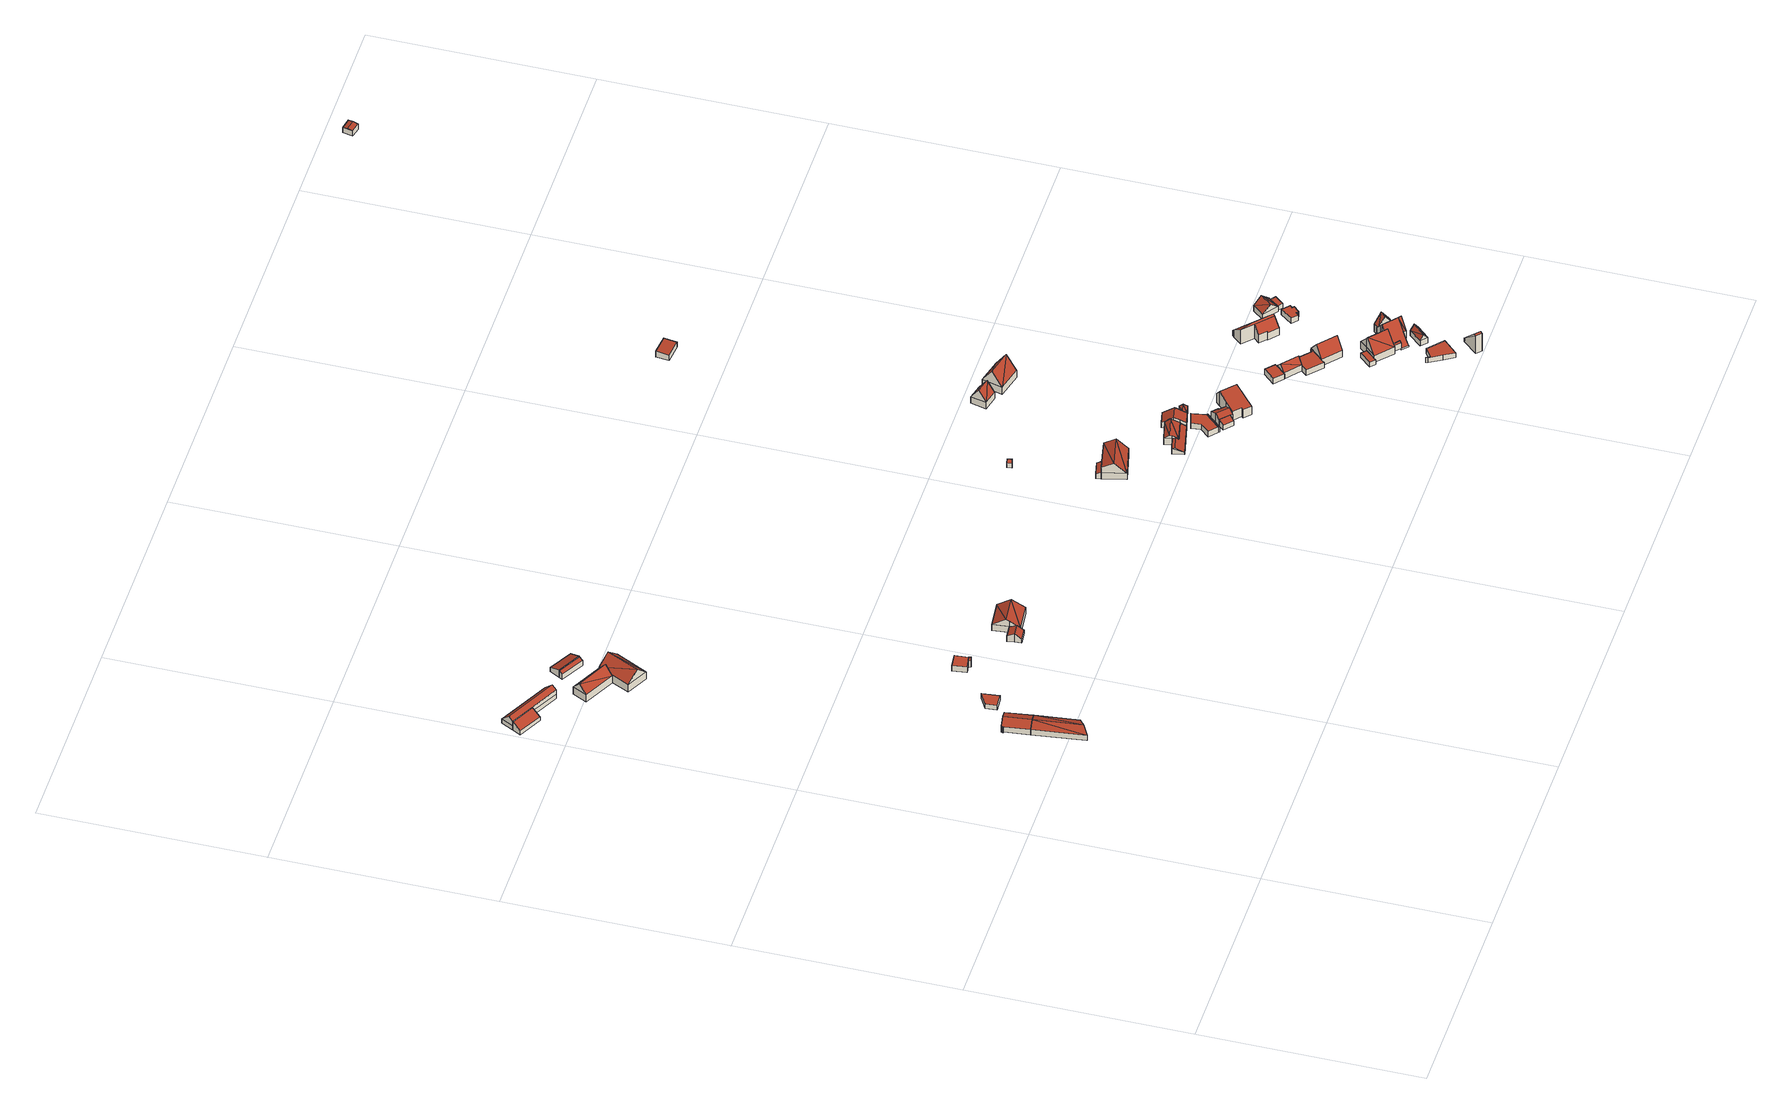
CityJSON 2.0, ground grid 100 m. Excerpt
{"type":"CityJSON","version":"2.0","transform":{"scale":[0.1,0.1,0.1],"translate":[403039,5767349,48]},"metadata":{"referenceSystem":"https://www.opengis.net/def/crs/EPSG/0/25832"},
"CityObjects":{
"building1":{"type":"Building","attributes":{"Gemeindeschluessel":"05566012","Geometrietyp2DReferenz":"3000","function":"31001_1310","roofType":"3100","measuredHeight":4.5},"geometry":[{"type":"Solid","lod":"2","boundaries":[[[[0,1,2,3]],[[4,5,1,0]],[[6,7,5,4]],[[3,2,7,6]],[[0,8,4]],[[6,9,3]],[[8,0,3]],[[3,9,8]],[[4,8,9]],[[9,6,4]],[[1,5,7,2]]]],"semantics":{"surfaces":[{"type":"WallSurface"},{"type":"RoofSurface"},{"type":"GroundSurface"}],"values":[[0,0,0,0,0,0,1,1,1,1,2]]}}]},
"building2":{"type":"Building","attributes":{"Gemeindeschluessel":"05566012","Geometrietyp2DReferenz":"3000","function":"31001_1000","roofType":"3100","measuredHeight":4.5},"address":[{"country":"Germany","locality":"Greven","thoroughfareNumber":"5","thoroughfareName":"Hülshorster Stiege"}],"geometry":[{"type":"Solid","lod":"2","boundaries":[[[[6,7,10,9]],[[11,12,7,6]],[[13,14,12,11]],[[15,16,14,13]],[[17,18,16,15]],[[19,20,18,17]],[[21,22,20,19]],[[23,24,22,21]],[[3,2,24,23]],[[9,10,2,3]],[[19,17,15,13,11,6,9,21]],[[3,23,21,9]],[[7,12,14,16,18,20,22,24,2,10]]]],"semantics":{"surfaces":[{"type":"WallSurface"},{"type":"RoofSurface"},{"type":"GroundSurface"}],"values":[[0,0,0,0,0,0,0,0,0,0,1,1,2]]}}]},
"building3":{"type":"Building","attributes":{"Gemeindeschluessel":"05566012","Geometrietyp2DReferenz":"3000","function":"31001_2700","roofType":"2100","measuredHeight":4.71},"geometry":[{"type":"Solid","lod":"2","boundaries":[[[[25,26,27,28]],[[29,30,26,25]],[[31,32,30,29]],[[28,27,32,31]],[[29,25,28,31]],[[26,30,32,27]]]],"semantics":{"surfaces":[{"type":"WallSurface"},{"type":"RoofSurface"},{"type":"GroundSurface"}],"values":[[0,0,0,0,1,2]]}}]},
"building4":{"type":"Building","attributes":{"Gemeindeschluessel":"05566012","Geometrietyp2DReferenz":"3000","function":"31001_2700","roofType":"3100","measuredHeight":6.19},"geometry":[{"type":"Solid","lod":"2","boundaries":[[[[33,34,35,36]],[[37,27,34,33]],[[38,32,27,37]],[[39,40,32,38]],[[36,35,40,39]],[[41,42,36,39]],[[43,42,41,44,45]],[[44,41,39,38]],[[45,44,38,37]],[[43,45,37,33]],[[42,43,33,36]],[[34,27,32,40,35]]]],"semantics":{"surfaces":[{"type":"WallSurface"},{"type":"RoofSurface"},{"type":"GroundSurface"}],"values":[[0,0,0,0,0,1,1,0,0,0,0,2]]}}]},
"building5":{"type":"Building","attributes":{"Gemeindeschluessel":"05566012","Geometrietyp2DReferenz":"3000","function":"31001_2460","roofType":"1000","measuredHeight":2.55},"geometry":[{"type":"Solid","lod":"2","boundaries":[[[[46,47,48,49]],[[50,51,47,46]],[[52,53,51,50]],[[49,48,53,52]],[[50,46,49,52]],[[47,51,53,48]]]],"semantics":{"surfaces":[{"type":"WallSurface"},{"type":"RoofSurface"},{"type":"GroundSurface"}],"values":[[0,0,0,0,1,2]]}}]},
"building6":{"type":"Building","attributes":{"Gemeindeschluessel":"05566012","Geometrietyp2DReferenz":"3000","function":"31001_2700","roofType":"3100","measuredHeight":7.83},"geometry":[{"type":"Solid","lod":"2","boundaries":[[[[54,55,56,57]],[[58,59,55,54]],[[60,61,59,58]],[[57,56,61,60]],[[54,62,58]],[[60,63,57]],[[57,63,62]],[[62,54,57]],[[63,60,58]],[[58,62,63]],[[55,59,61,56]]]],"semantics":{"surfaces":[{"type":"WallSurface"},{"type":"RoofSurface"},{"type":"GroundSurface"}],"values":[[0,0,0,0,0,0,1,1,1,1,2]]}}]},
"building7":{"type":"Building","attributes":{"name":"Plöger","Gemeindeschluessel":"05566012","Geometrietyp2DReferenz":"3000","function":"31001_1000","roofType":"3100","measuredHeight":9.03},"address":[{"country":"Germany","locality":"Greven","thoroughfareNumber":"8","thoroughfareName":"Hülshorster Stiege"}],"geometry":[{"type":"Solid","lod":"2","boundaries":[[[[64,65,66,67]],[[68,69,65,64]],[[70,71,69,68]],[[72,73,71,70]],[[67,66,73,72]],[[67,72,74]],[[75,67,74]],[[74,70,75]],[[68,64,75,70]],[[74,72,70]],[[75,64,67]],[[65,69,71,73,66]]]],"semantics":{"surfaces":[{"type":"WallSurface"},{"type":"RoofSurface"},{"type":"GroundSurface"}],"values":[[0,0,0,0,0,1,1,1,1,0,0,2]]}}]},
"building8":{"type":"Building","attributes":{"Gemeindeschluessel":"05566012","Geometrietyp2DReferenz":"3000","function":"51009_1610","roofType":"2100","measuredHeight":3.84},"geometry":[{"type":"Solid","lod":"2","boundaries":[[[[76,77,78,79]],[[80,81,77,76]],[[82,83,81,80]],[[79,78,83,82]],[[80,76,79,82]],[[77,81,83,78]]]],"semantics":{"surfaces":[{"type":"WallSurface"},{"type":"RoofSurface"},{"type":"GroundSurface"}],"values":[[0,0,0,0,1,2]]}}]},
"building9":{"type":"Building","attributes":{"Gemeindeschluessel":"05566012","Geometrietyp2DReferenz":"3000","function":"31001_1310"},"children":["building9-1","building9-2"]},
"building9-1":{"type":"BuildingPart","attributes":{"roofType":"9999","measuredHeight":3},"parents":["building9"],"geometry":[{"type":"Solid","lod":"2","boundaries":[[[[84,85,86,87,88,89]],[[87,90,91,88]],[[86,92,90,87]],[[85,93,92,86]],[[84,94,93,85]],[[88,91,95,89]],[[94,84,89,95]],[[90,92,93,94,95,91]]]],"semantics":{"surfaces":[{"type":"RoofSurface"},{"type":"WallSurface"},{"type":"GroundSurface"}],"values":[[0,1,1,1,1,1,1,2]]}}]},
"building9-2":{"type":"BuildingPart","attributes":{"roofType":"2100","measuredHeight":4.42},"parents":["building9"],"geometry":[{"type":"Solid","lod":"2","boundaries":[[[[96,97,94,84,98]],[[99,100,97,96]],[[101,89,95,100,99]],[[96,98,101,99]],[[94,97,100,95]],[[89,101,98,84]],[[94,95,89,84]]]],"semantics":{"surfaces":[{"type":"WallSurface"},{"type":"RoofSurface"},{"type":"GroundSurface"},{"type":"ClosureSurface"}],"values":[[0,0,0,1,2,0,3]]}}]},
"building10":{"type":"Building","attributes":{"Gemeindeschluessel":"05566012","Geometrietyp2DReferenz":"3000","function":"31001_2700","roofType":"2100","measuredHeight":4.09},"geometry":[{"type":"Solid","lod":"2","boundaries":[[[[102,103,104,105]],[[106,107,103,102]],[[108,109,107,106]],[[105,104,109,108]],[[106,102,105,108]],[[103,107,109,104]]]],"semantics":{"surfaces":[{"type":"WallSurface"},{"type":"RoofSurface"},{"type":"GroundSurface"}],"values":[[0,0,0,0,1,2]]}}]},
"building11":{"type":"Building","attributes":{"Gemeindeschluessel":"05566012","Geometrietyp2DReferenz":"3000","function":"31001_1000"},"address":[{"country":"Germany","locality":"Greven","thoroughfareNumber":"1","thoroughfareName":"Hülshorster Stiege"}],"children":["building11-1","building11-2"]},
"building11-1":{"type":"BuildingPart","attributes":{"roofType":"3100","measuredHeight":4.42},"parents":["building11"],"geometry":[{"type":"Solid","lod":"2","boundaries":[[[[110,111,112,113]],[[114,115,111,110]],[[116,117,115,114]],[[118,119,117,116]],[[113,112,120,121]],[[122,118,116,114,123]],[[110,113,121,124,125,126,123,114]],[[111,115,117,119,127,128,120,112]],[[119,118,122,129,127]],[[122,123,130,129]],[[130,123,126]],[[129,125,124,128,127]],[[129,130,126,125]],[[128,124,121,120]]]],"semantics":{"surfaces":[{"type":"WallSurface"},{"type":"RoofSurface"},{"type":"GroundSurface"},{"type":"ClosureSurface"}],"values":[[0,0,0,0,0,1,1,2,3,3,0,3,3,3]]}}]},
"building11-2":{"type":"BuildingPart","attributes":{"roofType":"3100","measuredHeight":7.09},"parents":["building11"],"geometry":[{"type":"Solid","lod":"2","boundaries":[[[[131,132,133,134]],[[135,121,120,132,131]],[[136,137,119,118,138]],[[134,133,137,136]],[[139,134,140]],[[136,140,134]],[[141,135,131,139]],[[140,142,123,130,126,141,139]],[[142,140,136,138]],[[139,131,134]],[[132,120,128,127,119,137,133]],[[121,135,141,124]],[[128,120,121,124]],[[141,125,124]],[[122,138,118]],[[127,129,122,118,119]],[[128,124,125,129,127]],[[138,122,123,142]],[[125,141,126]],[[122,129,130,123]],[[129,125,126,130]]]],"semantics":{"surfaces":[{"type":"WallSurface"},{"type":"RoofSurface"},{"type":"GroundSurface"},{"type":"ClosureSurface"}],"values":[[0,0,0,0,1,1,1,1,0,0,2,0,3,0,0,3,3,0,0,3,3]]}}]},
"building12":{"type":"Building","attributes":{"Gemeindeschluessel":"05515000","Geometrietyp2DReferenz":"3000","function":"31001_1000"},"address":[{"country":"Germany","locality":"Münster","thoroughfareNumber":"83","thoroughfareName":"Im Brook"}],"children":["building12-1","building12-2"]},
"building12-1":{"type":"BuildingPart","attributes":{"roofType":"3100","measuredHeight":8.85},"parents":["building12"],"geometry":[{"type":"Solid","lod":"2","boundaries":[[[[143,144,145,146]],[[147,148,149,150]],[[151,152,148,147]],[[146,145,152,151]],[[146,153,154]],[[146,154,155]],[[154,156,155]],[[157,158,155,156]],[[155,158,159,143,146]],[[160,157,156,147,150]],[[156,154,153,151,147]],[[153,146,151]],[[144,149,148,152,145]],[[144,143,150,149]],[[159,158,157,160]],[[159,160,150,143]]]],"semantics":{"surfaces":[{"type":"WallSurface"},{"type":"RoofSurface"},{"type":"GroundSurface"},{"type":"ClosureSurface"}],"values":[[0,0,0,0,1,1,1,1,0,0,0,0,2,3,0,3]]}}]},
"building12-2":{"type":"BuildingPart","attributes":{"roofType":"2100","measuredHeight":3.75},"parents":["building12"],"geometry":[{"type":"Solid","lod":"2","boundaries":[[[[160,150,149,161,162]],[[163,164,144,143,159]],[[162,161,164,163]],[[159,160,162,163]],[[149,144,164,161]],[[144,149,150,143]],[[143,150,160,159]]]],"semantics":{"surfaces":[{"type":"WallSurface"},{"type":"RoofSurface"},{"type":"GroundSurface"},{"type":"ClosureSurface"}],"values":[[0,0,0,1,2,3,3]]}}]},
"building13":{"type":"Building","attributes":{"Gemeindeschluessel":"05515000","Geometrietyp2DReferenz":"3000","function":"31001_2500","roofType":"1000","measuredHeight":2.48},"address":[{"country":"Germany","locality":"Münster","thoroughfareNumber":"1a","thoroughfareName":"Wiethölterdamm"}],"geometry":[{"type":"Solid","lod":"2","boundaries":[[[[165,166,167,168]],[[169,170,166,165]],[[171,172,170,169]],[[168,167,172,171]],[[169,165,168,171]],[[166,170,172,167]]]],"semantics":{"surfaces":[{"type":"WallSurface"},{"type":"RoofSurface"},{"type":"GroundSurface"}],"values":[[0,0,0,0,1,2]]}}]},
"building14":{"type":"Building","attributes":{"Gemeindeschluessel":"05515000","Geometrietyp2DReferenz":"3000","function":"51009_1610","roofType":"5000","measuredHeight":3.51},"geometry":[{"type":"Solid","lod":"2","boundaries":[[[[173,174,175,176]],[[177,178,174,173]],[[179,180,178,177]],[[181,182,180,179]],[[183,184,182,181]],[[176,175,184,183]],[[179,177,185,186,183,181]],[[185,173,176,186]],[[173,185,177]],[[183,186,176]],[[174,178,180,182,184,175]]]],"semantics":{"surfaces":[{"type":"WallSurface"},{"type":"RoofSurface"},{"type":"GroundSurface"}],"values":[[0,0,0,0,0,0,1,1,0,0,2]]}}]},
"building15":{"type":"Building","attributes":{"Gemeindeschluessel":"05515000","Geometrietyp2DReferenz":"3000","function":"31001_2700"},"children":["building15-1","building15-2"]},
"building15-1":{"type":"BuildingPart","attributes":{"roofType":"3100","measuredHeight":5.89},"parents":["building15"],"geometry":[{"type":"Solid","lod":"2","boundaries":[[[[187,188,189,190]],[[191,188,187]],[[192,193,194]],[[195,196,192,194]],[[197,198,196,195]],[[199,200,198,197]],[[201,202,200,199]],[[203,204,202,201]],[[190,189,204,203]],[[197,195,194,205,206,207,199]],[[187,190,203,201,199,207]],[[188,208,192,196,198,200,202,204,189]],[[191,187,207,209]],[[188,191,210,208]],[[191,209,210]],[[193,205,194]],[[209,207,206]],[[210,193,192,208]],[[210,209,206,205,193]]]],"semantics":{"surfaces":[{"type":"WallSurface"},{"type":"RoofSurface"},{"type":"GroundSurface"},{"type":"ClosureSurface"}],"values":[[0,0,0,0,0,0,0,0,0,1,1,2,0,3,3,0,0,3,3]]}}]},
"building15-2":{"type":"BuildingPart","attributes":{"roofType":"3100","measuredHeight":5.09},"parents":["building15"],"geometry":[{"type":"Solid","lod":"2","boundaries":[[[[211,212,188,191]],[[213,214,212,211]],[[215,216,214,213]],[[193,192,216,215]],[[205,193,217,206]],[[193,215,217]],[[191,209,206,211]],[[217,218,211,206]],[[218,213,211]],[[218,217,215,213]],[[208,188,212,214,216,192]],[[208,210,191,188]],[[192,193,210,208]],[[209,191,210]],[[205,206,209,210,193]]]],"semantics":{"surfaces":[{"type":"WallSurface"},{"type":"RoofSurface"},{"type":"GroundSurface"},{"type":"ClosureSurface"}],"values":[[0,0,0,0,1,1,1,1,0,0,2,3,3,3,3]]}}]},
"building16":{"type":"Building","attributes":{"Gemeindeschluessel":"05515000","Geometrietyp2DReferenz":"3000","function":"31001_1000","roofType":"1000","measuredHeight":3.01},"geometry":[{"type":"Solid","lod":"2","boundaries":[[[[219,220,221,222]],[[223,224,220,219]],[[225,226,224,223]],[[227,228,226,225]],[[229,230,228,227]],[[222,221,230,229]],[[227,225,223,219,222,229]],[[220,224,226,228,230,221]]]],"semantics":{"surfaces":[{"type":"WallSurface"},{"type":"RoofSurface"},{"type":"GroundSurface"}],"values":[[0,0,0,0,0,0,1,2]]}}]},
"building17":{"type":"Building","attributes":{"Gemeindeschluessel":"05515000","Geometrietyp2DReferenz":"3000","function":"51009_1610","roofType":"1000","measuredHeight":2.8},"geometry":[{"type":"Solid","lod":"2","boundaries":[[[[231,228,230,232]],[[233,234,228,231]],[[235,236,234,233]],[[232,230,236,235]],[[233,231,232,235]],[[228,234,236,230]]]],"semantics":{"surfaces":[{"type":"WallSurface"},{"type":"RoofSurface"},{"type":"GroundSurface"}],"values":[[0,0,0,0,1,2]]}}]},
"building18":{"type":"Building","attributes":{"Gemeindeschluessel":"05515000","Geometrietyp2DReferenz":"3000","function":"51009_1610","roofType":"3100","measuredHeight":3.72},"geometry":[{"type":"Solid","lod":"2","boundaries":[[[[203,237,238,239]],[[240,241,237,203]],[[242,243,241,240]],[[239,238,243,242]],[[203,244,240]],[[242,245,239]],[[203,239,245]],[[245,244,203]],[[244,245,242]],[[242,240,244]],[[237,241,243,238]]]],"semantics":{"surfaces":[{"type":"WallSurface"},{"type":"RoofSurface"},{"type":"GroundSurface"}],"values":[[0,0,0,0,0,0,1,1,1,1,2]]}}]},
"building19":{"type":"Building","attributes":{"Gemeindeschluessel":"05515000","Geometrietyp2DReferenz":"3000","function":"31001_1000"},"address":[{"country":"Germany","locality":"Münster","thoroughfareNumber":"79","thoroughfareName":"Im Brook"}],"children":["building19-1","building19-2","building19-3"]},
"building19-1":{"type":"BuildingPart","attributes":{"roofType":"2100","measuredHeight":3.77},"parents":["building19"],"geometry":[{"type":"Solid","lod":"2","boundaries":[[[[246,247,248,249,250]],[[251,252,247,246]],[[253,254,255,252,251]],[[251,246,250,253]],[[247,252,255,248]],[[254,253,250,249]],[[248,255,254,249]]]],"semantics":{"surfaces":[{"type":"WallSurface"},{"type":"RoofSurface"},{"type":"GroundSurface"},{"type":"ClosureSurface"}],"values":[[0,0,0,1,2,0,3]]}}]},
"building19-2":{"type":"BuildingPart","attributes":{"roofType":"3100","measuredHeight":4.79},"parents":["building19"],"geometry":[{"type":"Solid","lod":"2","boundaries":[[[[256,257,258,259]],[[249,248,260,261]],[[262,263,255,254]],[[264,265,263,262]],[[266,267,265,264]],[[259,258,267,266]],[[254,249,261,268,262]],[[256,259,266,264,262,268]],[[257,269,260,248,255,263,265,267,258]],[[257,256,268,269]],[[260,269,268,261]],[[255,248,249,254]]]],"semantics":{"surfaces":[{"type":"WallSurface"},{"type":"RoofSurface"},{"type":"GroundSurface"},{"type":"ClosureSurface"}],"values":[[0,0,0,0,0,0,1,1,2,3,3,3]]}}]},
"building19-3":{"type":"BuildingPart","attributes":{"roofType":"3100","measuredHeight":8.08},"parents":["building19"],"geometry":[{"type":"Solid","lod":"2","boundaries":[[[[270,271,272,273]],[[274,275,271,270]],[[276,277,275,274]],[[278,261,260,277,276]],[[279,280,257,256,281]],[[282,283,280,279]],[[284,285,283,282]],[[273,272,285,284]],[[281,278,276,274,270,273,279]],[[284,282,279,273]],[[271,275,277,260,269,257,280,283,285,272]],[[268,261,278,281,256]],[[257,269,268,256]],[[269,260,261,268]]]],"semantics":{"surfaces":[{"type":"WallSurface"},{"type":"RoofSurface"},{"type":"GroundSurface"},{"type":"ClosureSurface"}],"values":[[0,0,0,0,0,0,0,0,1,1,2,0,3,3]]}}]},
"building20":{"type":"Building","attributes":{"Gemeindeschluessel":"05515000","Geometrietyp2DReferenz":"3000","function":"31001_2460","roofType":"3100","measuredHeight":8.64},"geometry":[{"type":"Solid","lod":"2","boundaries":[[[[286,287,288,289]],[[290,291,287,286]],[[292,293,291,290]],[[289,288,293,292]],[[286,294,290]],[[292,295,289]],[[295,294,286]],[[286,289,295]],[[294,295,292]],[[292,290,294]],[[287,291,293,288]]]],"semantics":{"surfaces":[{"type":"WallSurface"},{"type":"RoofSurface"},{"type":"GroundSurface"}],"values":[[0,0,0,0,0,0,1,1,1,1,2]]}}]},
"building21":{"type":"Building","attributes":{"Gemeindeschluessel":"05515000","Geometrietyp2DReferenz":"3000","function":"31001_1000","roofType":"3100","measuredHeight":10.79},"address":[{"country":"Germany","locality":"Münster","thoroughfareNumber":"4","thoroughfareName":"Wiethölterdamm"}],"geometry":[{"type":"Solid","lod":"2","boundaries":[[[[296,297,298,299]],[[300,301,297,296]],[[302,303,301,300]],[[299,298,303,302]],[[296,304,300]],[[302,305,299]],[[305,304,296]],[[296,299,305]],[[304,305,302]],[[302,300,304]],[[297,301,303,298]]]],"semantics":{"surfaces":[{"type":"WallSurface"},{"type":"RoofSurface"},{"type":"GroundSurface"}],"values":[[0,0,0,0,0,0,1,1,1,1,2]]}}]},
"building22":{"type":"Building","attributes":{"Gemeindeschluessel":"05515000","Geometrietyp2DReferenz":"3000","function":"31001_1000"},"address":[{"country":"Germany","locality":"Münster","thoroughfareNumber":"77","thoroughfareName":"Im Brook"}],"children":["building22-1","building22-2","building22-3","building22-4"]},
"building22-1":{"type":"BuildingPart","attributes":{"roofType":"1000","measuredHeight":3.1},"parents":["building22"],"geometry":[{"type":"Solid","lod":"2","boundaries":[[[[306,307,308,309]],[[310,311,307,306]],[[312,313,311,310]],[[314,315,316,317]],[[318,319,315,314]],[[320,321,319,318]],[[318,314,317,312,310,306,309,320]],[[307,311,313,316,315,319,321,308]],[[313,312,317,316]],[[321,320,309,308]]]],"semantics":{"surfaces":[{"type":"WallSurface"},{"type":"RoofSurface"},{"type":"GroundSurface"},{"type":"ClosureSurface"}],"values":[[0,0,0,0,0,0,1,2,3,3]]}}]},
"building22-2":{"type":"BuildingPart","attributes":{"roofType":"5000","measuredHeight":8.94},"parents":["building22"],"geometry":[{"type":"Solid","lod":"2","boundaries":[[[[322,323,321,320,324]],[[325,326,323,322]],[[327,309,308,326,325]],[[328,327,325,329]],[[325,322,329]],[[329,322,324,328]],[[324,327,328]],[[323,326,308,321]],[[309,327,324,320]],[[321,308,309,320]]]],"semantics":{"surfaces":[{"type":"WallSurface"},{"type":"RoofSurface"},{"type":"GroundSurface"},{"type":"ClosureSurface"}],"values":[[0,0,0,1,0,1,0,2,0,3]]}}]},
"building22-3":{"type":"BuildingPart","attributes":{"roofType":"3100","measuredHeight":6.41},"parents":["building22"],"geometry":[{"type":"Solid","lod":"2","boundaries":[[[[330,317,316,331,332,333]],[[334,335,336,313,312,337]],[[330,338,337]],[[334,339,333]],[[338,330,333]],[[333,339,338]],[[337,338,339]],[[339,334,337]],[[316,313,336,331]],[[317,330,337,312]],[[313,316,317,312]],[[335,334,333,332]],[[331,336,335,332]]]],"semantics":{"surfaces":[{"type":"WallSurface"},{"type":"RoofSurface"},{"type":"GroundSurface"},{"type":"ClosureSurface"}],"values":[[0,0,0,0,1,1,1,1,2,0,3,0,3]]}}]},
"building22-4":{"type":"BuildingPart","attributes":{"roofType":"1000","measuredHeight":2.85},"parents":["building22"],"geometry":[{"type":"Solid","lod":"2","boundaries":[[[[340,341,342,343]],[[332,331,341,340]],[[344,345,336,335]],[[346,347,345,344]],[[348,349,347,346]],[[343,342,349,348]],[[346,344,335,332,340,343,348]],[[341,331,336,345,347,349,342]],[[331,332,335,336]]]],"semantics":{"surfaces":[{"type":"WallSurface"},{"type":"RoofSurface"},{"type":"GroundSurface"},{"type":"ClosureSurface"}],"values":[[0,0,0,0,0,0,1,2,3]]}}]},
"building23":{"type":"Building","attributes":{"Gemeindeschluessel":"05515000","Geometrietyp2DReferenz":"3000","function":"51009_1611","roofType":"1000","measuredHeight":2.31},"geometry":[{"type":"Solid","lod":"2","boundaries":[[[[350,351,352,353]],[[354,355,351,350]],[[356,357,355,354]],[[358,359,357,356]],[[353,352,359,358]],[[356,354,350,353,358]],[[351,355,357,359,352]]]],"semantics":{"surfaces":[{"type":"WallSurface"},{"type":"RoofSurface"},{"type":"GroundSurface"}],"values":[[0,0,0,0,0,1,2]]}}]},
"building24":{"type":"Building","attributes":{"Gemeindeschluessel":"05515000","Geometrietyp2DReferenz":"3000","function":"31001_2700","roofType":"1000","measuredHeight":2.53},"geometry":[{"type":"Solid","lod":"2","boundaries":[[[[360,361,362,363]],[[364,365,361,360]],[[366,367,365,364]],[[368,369,367,366]],[[370,371,369,368]],[[372,373,371,370]],[[363,362,373,372]],[[370,368,366,364,360,363,372]],[[361,365,367,369,371,373,362]]]],"semantics":{"surfaces":[{"type":"WallSurface"},{"type":"RoofSurface"},{"type":"GroundSurface"}],"values":[[0,0,0,0,0,0,0,1,2]]}}]},
"building25":{"type":"Building","attributes":{"Gemeindeschluessel":"05515000","Geometrietyp2DReferenz":"3000","function":"31001_1000","roofType":"5000","measuredHeight":10.04},"address":[{"country":"Germany","locality":"Münster","thoroughfareNumber":"75a","thoroughfareName":"Im Brook"}],"geometry":[{"type":"Solid","lod":"2","boundaries":[[[[374,375,376,377]],[[378,379,375,374]],[[380,381,379,378]],[[382,383,381,380]],[[384,385,383,382]],[[386,387,385,384]],[[388,389,387,386]],[[377,376,389,388]],[[390,391,392,393,388]],[[377,388,393]],[[392,394,380,378]],[[395,393,392,378]],[[393,395,374,377]],[[395,378,374]],[[394,382,380]],[[394,392,391,384,382]],[[391,390,386,384]],[[390,388,386]],[[375,379,381,383,385,387,389,376]]]],"semantics":{"surfaces":[{"type":"WallSurface"},{"type":"RoofSurface"},{"type":"GroundSurface"}],"values":[[0,0,0,0,0,0,0,0,1,1,1,1,0,0,0,0,0,0,2]]}}]},
"building26":{"type":"Building","attributes":{"Gemeindeschluessel":"05515000","Geometrietyp2DReferenz":"3000","function":"51009_1610","roofType":"2100","measuredHeight":3.49},"geometry":[{"type":"Solid","lod":"2","boundaries":[[[[396,397,398,399]],[[400,401,397,396]],[[402,403,401,400]],[[396,399,402,400]],[[398,397,401,403]],[[399,398,403,402]]]],"semantics":{"surfaces":[{"type":"WallSurface"},{"type":"RoofSurface"},{"type":"GroundSurface"}],"values":[[0,0,0,1,2,0]]}}]},
"building27":{"type":"Building","attributes":{"Gemeindeschluessel":"05515000","Geometrietyp2DReferenz":"3000","function":"31001_1310","roofType":"3100","measuredHeight":10.16},"geometry":[{"type":"Solid","lod":"2","boundaries":[[[[404,405,406,407]],[[408,409,405,404]],[[410,411,409,408]],[[407,406,411,410]],[[404,412,408]],[[410,413,407]],[[407,413,412,404]],[[408,412,413,410]],[[405,409,411,406]]]],"semantics":{"surfaces":[{"type":"WallSurface"},{"type":"RoofSurface"},{"type":"GroundSurface"}],"values":[[0,0,0,0,0,0,1,1,2]]}}]},
"building28":{"type":"Building","attributes":{"Gemeindeschluessel":"05515000","Geometrietyp2DReferenz":"3000","function":"51009_1610","roofType":"2100","measuredHeight":3.21},"geometry":[{"type":"Solid","lod":"2","boundaries":[[[[414,415,416,417]],[[418,419,415,414]],[[420,421,419,418]],[[417,416,421,420]],[[418,414,417,420]],[[415,419,421,416]]]],"semantics":{"surfaces":[{"type":"WallSurface"},{"type":"RoofSurface"},{"type":"GroundSurface"}],"values":[[0,0,0,0,1,2]]}}]},
"building29":{"type":"Building","attributes":{"Gemeindeschluessel":"05515000","Geometrietyp2DReferenz":"3000","function":"31001_2460","roofType":"3100","measuredHeight":5.4},"geometry":[{"type":"Solid","lod":"2","boundaries":[[[[422,423,424,425]],[[426,427,423,422]],[[428,429,427,426]],[[425,424,429,428]],[[422,430,426]],[[428,431,425]],[[431,430,422]],[[422,425,431]],[[428,426,430]],[[430,431,428]],[[423,427,429,424]]]],"semantics":{"surfaces":[{"type":"WallSurface"},{"type":"RoofSurface"},{"type":"GroundSurface"}],"values":[[0,0,0,0,0,0,1,1,1,1,2]]}}]},
"building30":{"type":"Building","attributes":{"Gemeindeschluessel":"05515000","Geometrietyp2DReferenz":"3000","function":"31001_1000"},"address":[{"country":"Germany","locality":"Münster","thoroughfareNumber":"75","thoroughfareName":"Im Brook"}],"children":["building30-1","building30-2","building30-3"]},
"building30-1":{"type":"BuildingPart","attributes":{"roofType":"3100","measuredHeight":8.96},"parents":["building30"],"geometry":[{"type":"Solid","lod":"2","boundaries":[[[[432,433,434,435]],[[436,437,433,432]],[[438,439,437,436]],[[432,440,436]],[[440,432,435]],[[435,441,442,440]],[[436,440,442]],[[442,443,438,436]],[[433,437,439,434]],[[439,438,435,434]],[[442,441,443]],[[443,441,435,438]]]],"semantics":{"surfaces":[{"type":"WallSurface"},{"type":"RoofSurface"},{"type":"GroundSurface"},{"type":"ClosureSurface"}],"values":[[0,0,0,0,1,1,1,1,2,3,0,3]]}}]},
"building30-2":{"type":"BuildingPart","attributes":{"roofType":"3100","measuredHeight":9.37},"parents":["building30"],"geometry":[{"type":"Solid","lod":"2","boundaries":[[[[444,445,446,447]],[[448,449,445,444]],[[450,451,449,448]],[[452,453,451,450]],[[454,455,453,452]],[[456,457,455,454]],[[458,459,457,456]],[[460,435,434,459,458]],[[439,438,461]],[[462,463,464,439,461]],[[465,466,467,468]],[[447,446,466,465]],[[469,462,461,443,441,460,458,456,454,470]],[[452,450,448,444,447,465,468,470,454]],[[445,449,451,453,455,457,459,434,439,464,471,467,466,446]],[[443,461,438]],[[460,441,435]],[[439,434,435,438]],[[435,441,443,438]],[[463,462,469]],[[464,463,472,471]],[[463,469,470,472]],[[472,468,467,471]],[[472,470,468]]]],"semantics":{"surfaces":[{"type":"WallSurface"},{"type":"RoofSurface"},{"type":"GroundSurface"},{"type":"ClosureSurface"}],"values":[[0,0,0,0,0,0,0,0,0,0,0,0,1,1,2,0,0,3,3,0,3,3,3,3]]}}]},
"building30-3":{"type":"BuildingPart","attributes":{"roofType":"3100","measuredHeight":9.53},"parents":["building30"],"geometry":[{"type":"Solid","lod":"2","boundaries":[[[[468,467,473,474]],[[475,476,464,463]],[[474,473,476,475]],[[475,463,477]],[[469,478,477,463]],[[477,478,474]],[[468,474,478]],[[477,474,475]],[[467,471,464,476,473]],[[471,472,463,464]],[[467,468,472,471]],[[469,470,468,478]],[[469,463,472,470]],[[472,468,470]]]],"semantics":{"surfaces":[{"type":"WallSurface"},{"type":"RoofSurface"},{"type":"GroundSurface"},{"type":"ClosureSurface"}],"values":[[0,0,0,1,1,1,1,0,2,3,3,0,3,3]]}}]},
"building31":{"type":"Building","attributes":{"Gemeindeschluessel":"05515000","Geometrietyp2DReferenz":"3000","function":"31001_1000"},"address":[{"country":"Germany","locality":"Münster","thoroughfareNumber":"80","thoroughfareName":"Im Brook"}],"children":["building31-1","building31-2"]},
"building31-1":{"type":"BuildingPart","attributes":{"roofType":"2100","measuredHeight":7.81},"parents":["building31"],"geometry":[{"type":"Solid","lod":"2","boundaries":[[[[479,480,481,482]],[[483,484,480,479]],[[485,486,484,483]],[[487,488,486,485]],[[489,490,488,487]],[[485,483,479,482,489,487]],[[481,480,484,486,488,490]],[[481,490,489,482]]]],"semantics":{"surfaces":[{"type":"WallSurface"},{"type":"RoofSurface"},{"type":"GroundSurface"},{"type":"ClosureSurface"}],"values":[[0,0,0,0,0,1,2,3]]}}]},
"building31-2":{"type":"BuildingPart","attributes":{"roofType":"5000","measuredHeight":8.49},"parents":["building31"],"geometry":[{"type":"Solid","lod":"2","boundaries":[[[[491,492,493,494]],[[495,496,492,491]],[[482,481,496,495]],[[497,498,490,489]],[[499,500,498,497]],[[501,502,500,499]],[[503,504,502,501]],[[494,493,504,503]],[[497,505,499]],[[489,482,495,505,497]],[[491,494,503,501,499,505,495]],[[492,496,481,490,498,500,502,504,493]],[[481,482,489,490]]]],"semantics":{"surfaces":[{"type":"WallSurface"},{"type":"RoofSurface"},{"type":"GroundSurface"},{"type":"ClosureSurface"}],"values":[[0,0,0,0,0,0,0,0,1,1,1,2,3]]}}]},
"building32":{"type":"Building","attributes":{"Gemeindeschluessel":"05515000","Geometrietyp2DReferenz":"3000","function":"31001_2460","roofType":"1000","measuredHeight":2.98},"geometry":[{"type":"Solid","lod":"2","boundaries":[[[[506,507,508,509]],[[510,511,507,506]],[[512,513,511,510]],[[514,515,513,512]],[[516,517,515,514]],[[518,519,517,516]],[[520,521,519,518]],[[522,523,521,520]],[[509,508,523,522]],[[520,518,516,514,512,510,506,509,522]],[[507,511,513,515,517,519,521,523,508]]]],"semantics":{"surfaces":[{"type":"WallSurface"},{"type":"RoofSurface"},{"type":"GroundSurface"}],"values":[[0,0,0,0,0,0,0,0,0,1,2]]}}]},
"building33":{"type":"Building","attributes":{"Gemeindeschluessel":"05515000","Geometrietyp2DReferenz":"3000","function":"31001_2460","roofType":"5000","measuredHeight":6.29},"geometry":[{"type":"Solid","lod":"2","boundaries":[[[[524,525,526,527]],[[528,529,525,524]],[[530,531,529,528]],[[532,533,531,530]],[[534,535,533,532]],[[527,526,535,534]],[[528,524,536]],[[530,528,536]],[[532,530,536]],[[536,537,532]],[[537,536,527]],[[527,534,537]],[[532,537,534]],[[527,536,524]],[[525,529,531,533,535,526]]]],"semantics":{"surfaces":[{"type":"WallSurface"},{"type":"RoofSurface"},{"type":"GroundSurface"}],"values":[[0,0,0,0,0,0,1,1,1,1,1,1,0,0,2]]}}]},
"building34":{"type":"Building","attributes":{"Gemeindeschluessel":"05515000","Geometrietyp2DReferenz":"3000","function":"51009_1610","roofType":"1000","measuredHeight":2.59},"geometry":[{"type":"Solid","lod":"2","boundaries":[[[[538,539,529,540]],[[541,542,539,538]],[[543,531,542,541]],[[540,529,531,543]],[[541,538,540,543]],[[539,542,531,529]]]],"semantics":{"surfaces":[{"type":"WallSurface"},{"type":"RoofSurface"},{"type":"GroundSurface"}],"values":[[0,0,0,0,1,2]]}}]},
"building35":{"type":"Building","attributes":{"Gemeindeschluessel":"05515000","Geometrietyp2DReferenz":"3000","function":"31001_1310","roofType":"3100","measuredHeight":3.44},"address":[{"country":"Germany","locality":"Münster","thoroughfareNumber":"44","thoroughfareName":"Wiethölterdamm"}],"geometry":[{"type":"Solid","lod":"2","boundaries":[[[[544,545,546,547]],[[548,549,545,544]],[[550,551,549,548]],[[547,546,551,550]],[[544,552,548]],[[550,553,547]],[[547,553,552,544]],[[548,552,553,550]],[[545,549,551,546]]]],"semantics":{"surfaces":[{"type":"WallSurface"},{"type":"RoofSurface"},{"type":"GroundSurface"}],"values":[[0,0,0,0,0,0,1,1,2]]}}]}
},
"vertices":[
[693,976,48],[693,976,19],[669,1170,19],[669,1170,48],[610,923,48],[610,923,19],[580,1158,48],[580,1158,19],[651,949,64],[624,1164,64],
[624,1164,19],[566,1271,48],[566,1271,19],[561,1270,47],[561,1270,19],[561,1276,47],[561,1276,19],[565,1276,48],[565,1276,19],[564,1281,48],[564,1281,19],[609,1287,64],[609,1287,19],[653,1293,48],[653,1293,19],
[113,3141,34],[113,3141,14],[133,3180,14],[133,3180,61],[7,3196,34],[7,3196,14],[26,3234,61],[26,3234,14],
[263,3114,38],[263,3114,14],[291,3170,14],[291,3170,38],[133,3180,38],[26,3234,38],[55,3290,38],[55,3290,14],[36,3253,76],[272,3133,76],[263,3114,62],[26,3234,62],[133,3180,62],
[743,1417,45],[743,1417,19],[684,1383,19],[684,1383,45],[751,1337,45],[751,1337,19],[689,1332,45],[689,1332,19],
[274,2988,55],[274,2988,17],[417,2916,17],[417,2916,55],[307,3053,55],[307,3053,17],[449,2982,55],[449,2982,17],[290,3020,96],[433,2949,96],
[377,2836,60],[377,2836,19],[475,2787,19],[475,2787,60],[417,2916,60],[417,2916,19],[449,2982,60],[449,2982,19],[548,2932,60],[548,2932,19],[499,2957,109],[426,2811,109],
[486,3063,45],[486,3063,18],[494,3080,18],[494,3080,56],[379,3121,45],[379,3121,18],[388,3137,56],[388,3137,18],
[927,1523,49],[939,1524,49],[932,1588,49],[871,1580,49],[878,1517,49],[912,1521,49],[871,1580,19],[878,1517,19],[932,1588,19],[939,1524,19],[927,1523,19],[912,1521,19],
[928,1512,63],[928,1512,19],[927,1523,63],[914,1510,55],[914,1510,19],[912,1521,55],
[494,3080,58],[494,3080,17],[519,3125,17],[519,3125,40],[388,3137,58],[388,3137,17],[413,3183,40],[413,3183,17],
[1114,1349,40],[1114,1349,20],[1173,1355,20],[1173,1355,40],[1111,1378,65],[1111,1378,20],[1108,1410,50],[1108,1410,20],[1163,1416,50],[1163,1416,20],[1171,1368,20],[1171,1368,50],[1164,1408,54],[1166,1384,65],[1168,1367,50],[1168,1372,54],[1166,1383,64],[1166,1384,20],[1168,1367,20],[1166,1384,54],[1166,1384,64],
[1293,1381,54],[1293,1381,20],[1280,1502,20],[1280,1502,54],[1171,1368,54],[1155,1489,54],[1155,1489,20],[1163,1416,54],[1287,1442,91],[1162,1428,91],[1168,1367,54],[1163,1416,84],
[2185,1309,52],[2185,1309,16],[2209,1205,16],[2209,1205,52],[2334,1341,52],[2334,1341,16],[2252,1324,16],[2252,1324,52],[2358,1240,52],[2358,1240,16],[2358,1240,53],[2346,1290,105],[2197,1257,105],[2334,1341,80],[2252,1324,80],[2185,1309,80],[2185,1309,53],[2252,1324,54],
[2246,1347,16],[2246,1347,43],[2180,1332,43],[2180,1332,16],
[2149,1683,41],[2149,1683,17],[2175,1690,17],[2175,1690,41],[2143,1705,41],[2143,1705,17],[2170,1711,41],[2170,1711,17],
[2470,1084,48],[2470,1084,17],[2411,1070,17],[2411,1070,48],[2477,1057,45],[2477,1057,17],[2576,1080,45],[2576,1080,17],[2583,1054,29],[2583,1054,17],[2424,1016,29],[2424,1016,17],[2474,1069,52],[2415,1055,52],
[2576,1080,61],[2576,1080,16],[2583,1054,16],[2583,1054,45],[2576,1080,49],[2561,1143,16],[2561,1143,49],[2561,1143,52],[2558,1156,45],[2558,1156,16],[2618,1170,45],[2618,1170,16],[2631,1119,75],[2631,1119,16],[2635,1103,66],[2635,1103,16],[2644,1068,45],[2644,1068,16],[2567,1120,67],[2567,1118,67],[2570,1105,75],[2570,1105,16],[2570,1105,61],[2570,1105,49],
[2477,1057,49],[2477,1057,16],[2470,1084,49],[2470,1084,16],[2461,1119,49],[2461,1119,16],[2467,1094,67],[2470,1084,62],
[2590,993,47],[2590,993,17],[2554,952,17],[2554,952,47],[2586,1038,47],[2586,1038,17],[2643,1053,47],[2643,1053,17],[2655,989,47],[2655,989,17],[2592,920,47],[2592,920,17],
[2655,989,45],[2592,920,45],[2660,984,45],[2660,984,17],[2598,915,45],[2598,915,17],
[2644,1068,18],[2686,1078,18],[2686,1078,45],[2635,1103,45],[2635,1103,18],[2677,1113,45],[2677,1113,18],[2639,1086,55],[2682,1096,55],
[2650,869,43],[2650,869,18],[2669,890,18],[2669,890,53],[2669,890,55],[2611,905,43],[2611,905,18],[2630,926,55],[2630,926,53],[2630,926,18],
[2718,924,53],[2718,924,18],[2694,946,18],[2694,946,53],[2679,882,18],[2679,882,53],[2649,948,66],[2649,948,18],[2672,974,51],[2672,974,18],[2698,951,51],[2698,951,18],[2699,903,66],[2699,903,18],
[2735,816,64],[2735,816,18],[2813,903,18],[2813,903,99],[2706,844,65],[2706,844,18],[2712,852,68],[2712,852,18],[2679,882,68],[2751,959,99],[2751,959,18],[2718,924,84],[2767,977,68],[2767,977,18],[2829,920,68],[2829,920,18],
[2466,1886,56],[2466,1886,21],[2536,1869,21],[2536,1869,56],[2483,1956,56],[2483,1956,21],[2552,1939,56],[2552,1939,21],[2475,1921,107],[2544,1904,107],
[2571,1845,60],[2571,1845,20],[2687,1817,20],[2687,1817,60],[2594,1939,60],[2594,1939,20],[2709,1911,60],[2709,1911,20],[2582,1892,128],[2698,1864,128],
[3095,606,48],[3095,606,17],[3106,619,17],[3106,619,48],[3030,665,48],[3030,665,17],[3052,690,48],[3052,690,17],[3149,672,48],[3149,672,17],[3086,728,17],[3086,728,48],[3159,683,48],[3159,683,17],[3162,680,48],[3162,680,17],
[3238,613,54],[3238,613,17],[3162,680,54],[3182,552,54],[3182,552,17],[3106,619,54],[3134,649,106],[3210,583,106],
[3086,728,51],[3022,787,17],[3022,787,46],[3022,787,51],[2986,747,51],[2986,747,46],[2986,747,17],[3052,690,51],[3069,709,81],[3004,767,81],
[3021,787,46],[3021,787,17],[3031,798,17],[3031,798,46],[2985,746,46],[2985,746,17],[2944,782,46],[2944,782,17],[2991,834,46],[2991,834,17],
[3153,426,42],[3153,426,18],[3175,406,18],[3175,406,42],[3199,479,42],[3199,479,18],[3222,459,42],[3222,459,18],[3182,414,42],[3182,414,18],
[3280,146,42],[3280,146,16],[3309,99,16],[3309,99,42],[3246,201,42],[3246,201,16],[3246,212,42],[3246,212,16],[3257,195,42],[3257,195,16],[3300,224,42],[3300,224,16],[3369,163,42],[3369,163,16],
[3222,459,57],[3222,459,19],[3182,414,19],[3182,414,57],[3252,494,57],[3252,494,19],[3327,427,57],[3327,427,19],[3294,390,57],[3294,390,19],[3274,367,57],[3274,367,19],[3267,359,57],[3267,359,19],[3257,348,57],[3257,348,19],[3267,359,73],[3274,367,87],[3292,387,119],[3217,453,119],[3294,390,115],[3222,459,110],
[3306,340,53],[3306,340,18],[3274,367,18],[3274,367,53],[3298,331,49],[3298,331,18],[3267,359,49],[3267,359,18],
[3437,71,33],[3437,71,16],[3415,92,16],[3415,92,33],[3376,5,115],[3376,5,16],[3354,26,115],[3354,26,16],[3384,13,118],[3362,34,118],
[2502,3229,30],[2502,3229,3],[2507,3288,3],[2507,3288,35],[2413,3237,30],[2413,3237,3],[2419,3297,35],[2419,3297,3],
[3387,317,46],[3387,317,17],[3335,261,17],[3335,261,46],[3415,291,46],[3415,291,17],[3363,236,46],[3363,236,17],[3401,304,71],[3349,248,71],
[3371,469,59],[3371,469,17],[3351,446,17],[3351,446,59],[3423,422,59],[3423,422,17],[3403,400,59],[3403,400,17],[3397,446,107],[3353,444,63],[3377,423,107],[3401,402,63],
[3298,331,10],[3298,331,17],[3325,307,17],[3325,307,10],[3306,340,24],[3306,340,17],[3274,367,24],[3274,367,17],[3294,390,61],[3294,390,17],[3321,420,111],[3321,420,17],[3327,427,99],[3327,427,17],[3347,450,63],[3347,450,17],[3351,446,63],[3403,400,63],[3405,398,63],[3405,398,61],[3405,398,17],[3333,316,24],[3333,316,17],[3352,338,17],[3352,338,61],[3388,378,95],[3379,368,111],[3379,368,17],[3379,368,61],
[3363,328,17],[3363,328,61],[3416,388,61],[3416,388,17],[3390,358,112],[3379,368,112],
[3239,841,57],[3239,841,18],[3264,868,18],[3264,868,96],[3198,878,57],[3198,878,18],[3201,881,61],[3201,881,18],[3170,909,61],[3170,909,18],[3192,934,96],[3192,934,18],
[3298,905,58],[3298,905,18],[3228,969,18],[3228,969,58],[3269,874,103],[3269,874,18],[3143,979,96],[3143,979,18],[3176,1016,58],[3176,1016,18],[3185,1026,45],[3185,1026,18],[3237,979,45],[3237,979,18],[3191,944,103],
[3369,794,48],[3369,794,18],[3394,820,18],[3394,820,48],[3368,795,48],[3368,795,18],[3360,802,48],[3360,802,18],[3347,789,48],[3347,789,18],[3322,812,48],[3322,812,18],[3363,867,48],[3363,867,18],[3396,839,48],[3396,839,18],[3385,827,48],[3385,827,18],
[3416,935,49],[3416,935,20],[3353,984,20],[3353,984,49],[3411,930,49],[3411,930,20],[3380,890,49],[3380,890,20],[3376,884,49],[3376,884,20],[3312,932,49],[3312,932,20],[3384,960,83],[3344,908,83],
[3435,912,45],[3435,912,20],[3411,930,45],[3404,872,45],[3404,872,20],[3380,890,45],
[3382,4877,38],[3382,4877,9],[3429,4867,9],[3429,4867,38],[3392,4923,38],[3392,4923,9],[3441,4913,38],[3441,4913,9],[3387,4900,43],[3435,4890,43]
]}
